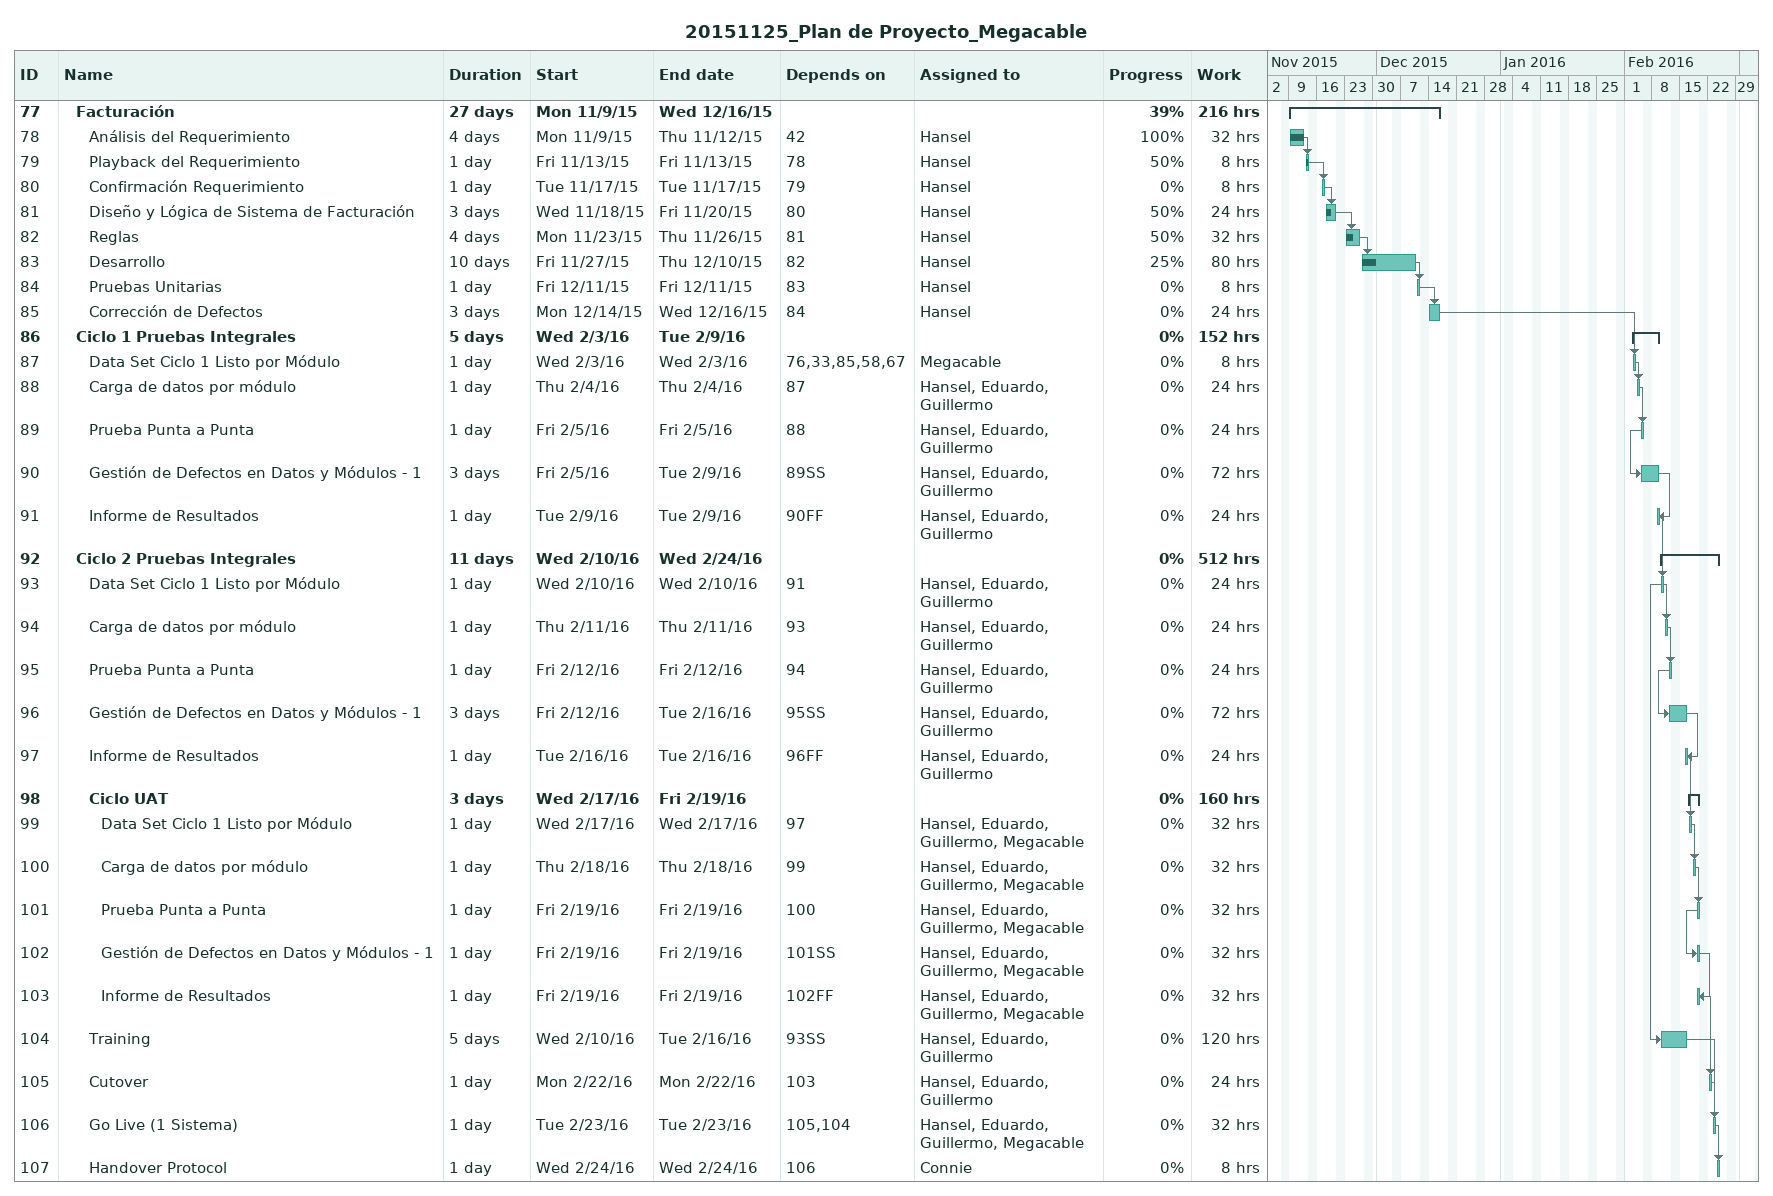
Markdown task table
20151125_Plan de Proyecto_Megacable

| ID | Level | Task | Duration | Start | Finish | Predecessors | Resources | % complete | Work (h) |
|---|---|---|---|---|---|---|---|---|---|
| 77 | 2 | **Facturación** | 27d | 2015-11-09 | 2015-12-16 |  |  | 39 | 216 |
| 78 | 3 | Análisis del Requerimiento | 4d | 2015-11-09 | 2015-11-12 | 42 | Hansel | 100 | 32 |
| 79 | 3 | Playback del Requerimiento | 1d | 2015-11-13 | 2015-11-13 | 78 | Hansel | 50 | 8 |
| 80 | 3 | Confirmación Requerimiento | 1d | 2015-11-17 | 2015-11-17 | 79 | Hansel | 0 | 8 |
| 81 | 3 | Diseño y Lógica de Sistema de Facturación | 3d | 2015-11-18 | 2015-11-20 | 80 | Hansel | 50 | 24 |
| 82 | 3 | Reglas | 4d | 2015-11-23 | 2015-11-26 | 81 | Hansel | 50 | 32 |
| 83 | 3 | Desarrollo | 10d | 2015-11-27 | 2015-12-10 | 82 | Hansel | 25 | 80 |
| 84 | 3 | Pruebas Unitarias | 1d | 2015-12-11 | 2015-12-11 | 83 | Hansel | 0 | 8 |
| 85 | 3 | Corrección de Defectos | 3d | 2015-12-14 | 2015-12-16 | 84 | Hansel | 0 | 24 |
| 86 | 2 | **Ciclo 1 Pruebas Integrales** | 5d | 2016-02-03 | 2016-02-09 |  |  | 0 | 152 |
| 87 | 3 | Data Set Ciclo 1 Listo por Módulo | 1d | 2016-02-03 | 2016-02-03 | 76, 33, 85, 58, 67 | Megacable | 0 | 8 |
| 88 | 3 | Carga de datos por módulo | 1d | 2016-02-04 | 2016-02-04 | 87 | Hansel, Eduardo, Guillermo | 0 | 24 |
| 89 | 3 | Prueba Punta a Punta | 1d | 2016-02-05 | 2016-02-05 | 88 | Hansel, Eduardo, Guillermo | 0 | 24 |
| 90 | 3 | Gestión de Defectos en Datos y Módulos - 1 | 3d | 2016-02-05 | 2016-02-09 | 89SS | Hansel, Eduardo, Guillermo | 0 | 72 |
| 91 | 3 | Informe de Resultados | 1d | 2016-02-09 | 2016-02-09 | 90FF | Hansel, Eduardo, Guillermo | 0 | 24 |
| 92 | 2 | **Ciclo 2 Pruebas Integrales** | 11d | 2016-02-10 | 2016-02-24 |  |  | 0 | 512 |
| 93 | 3 | Data Set Ciclo 1 Listo por Módulo | 1d | 2016-02-10 | 2016-02-10 | 91 | Hansel, Eduardo, Guillermo | 0 | 24 |
| 94 | 3 | Carga de datos por módulo | 1d | 2016-02-11 | 2016-02-11 | 93 | Hansel, Eduardo, Guillermo | 0 | 24 |
| 95 | 3 | Prueba Punta a Punta | 1d | 2016-02-12 | 2016-02-12 | 94 | Hansel, Eduardo, Guillermo | 0 | 24 |
| 96 | 3 | Gestión de Defectos en Datos y Módulos - 1 | 3d | 2016-02-12 | 2016-02-16 | 95SS | Hansel, Eduardo, Guillermo | 0 | 72 |
| 97 | 3 | Informe de Resultados | 1d | 2016-02-16 | 2016-02-16 | 96FF | Hansel, Eduardo, Guillermo | 0 | 24 |
| 98 | 3 | **Ciclo UAT** | 3d | 2016-02-17 | 2016-02-19 |  |  | 0 | 160 |
| 99 | 4 | Data Set Ciclo 1 Listo por Módulo | 1d | 2016-02-17 | 2016-02-17 | 97 | Hansel, Eduardo, Guillermo, Megacable | 0 | 32 |
| 100 | 4 | Carga de datos por módulo | 1d | 2016-02-18 | 2016-02-18 | 99 | Hansel, Eduardo, Guillermo, Megacable | 0 | 32 |
| 101 | 4 | Prueba Punta a Punta | 1d | 2016-02-19 | 2016-02-19 | 100 | Hansel, Eduardo, Guillermo, Megacable | 0 | 32 |
| 102 | 4 | Gestión de Defectos en Datos y Módulos - 1 | 1d | 2016-02-19 | 2016-02-19 | 101SS | Hansel, Eduardo, Guillermo, Megacable | 0 | 32 |
| 103 | 4 | Informe de Resultados | 1d | 2016-02-19 | 2016-02-19 | 102FF | Hansel, Eduardo, Guillermo, Megacable | 0 | 32 |
| 104 | 3 | Training | 5d | 2016-02-10 | 2016-02-16 | 93SS | Hansel, Eduardo, Guillermo | 0 | 120 |
| 105 | 3 | Cutover | 1d | 2016-02-22 | 2016-02-22 | 103 | Hansel, Eduardo, Guillermo | 0 | 24 |
| 106 | 3 | Go Live (1 Sistema) | 1d | 2016-02-23 | 2016-02-23 | 105, 104 | Hansel, Eduardo, Guillermo, Megacable | 0 | 32 |
| 107 | 3 | Handover Protocol | 1d | 2016-02-24 | 2016-02-24 | 106 | Connie | 0 | 8 |
